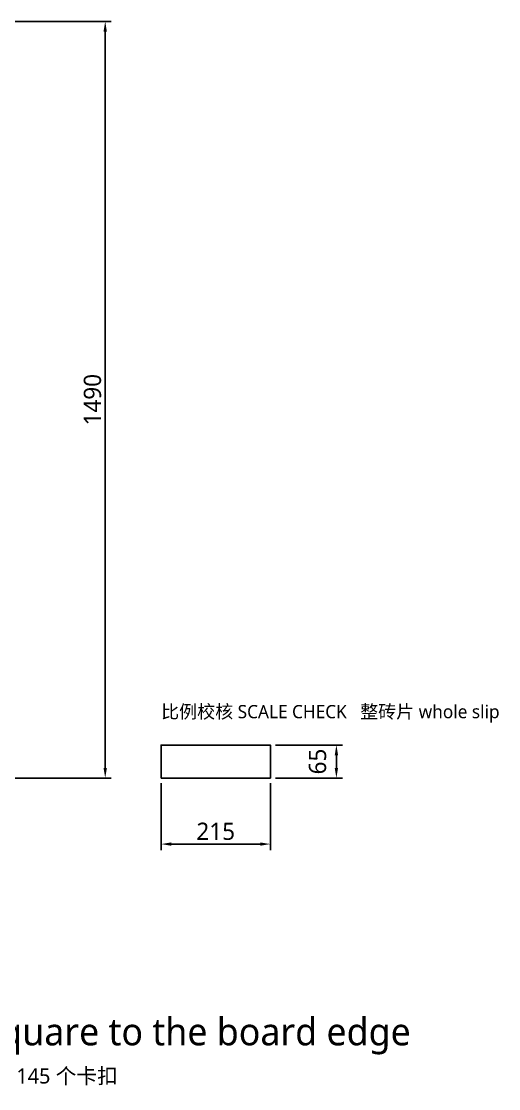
# Model space of a CAD drawing. Header units: millimetres. Extents: x -190 to 8130, y -7782 to 208.
# Drawn here: x 4050 to 4989, y -3324 to -1222 of the extents above; entities that cross this region are included whole.
import ezdxf
from ezdxf.enums import TextEntityAlignment as Align

# ---------------------------------------------------------------- set-up
doc = ezdxf.new("R2010")
doc.units = ezdxf.units.MM
doc.layers.add('DIM', color=8, linetype='Continuous')
doc.layers.add('TITLE', color=7, linetype='Continuous')
doc.styles.add('CN', font='msyh.ttc')
doc.dimstyles.new('MM', dxfattribs={"dimtxt": 34, "dimasz": 20, "dimexe": 12, "dimexo": 10, "dimgap": 8, "dimtad": 1, "dimdec": 1, "dimdsep": 46, "dimtxsty": 'CN', "dimcen": 2.5, "dimazin": 3, "dimtfac": 1, "dimtmove": 0, "dimatfit": 3})

msp = doc.modelspace()

# ---------------------------------------------------------------- linework, layer by layer
at = {"layer": 'DIM'}
msp.add_lwpolyline([(4325, -2712), (4540, -2712), (4540, -2647), (4325, -2647)], close=True, dxfattribs=at)

# ---------------------------------------------------------------- texts
at = {"layer": 'DIM', "style": 'CN'}
msp.add_text('比例校核 SCALE CHECK   整砖片 whole slip', height=26, dxfattribs=at).set_placement((4325, -2602), align=Align.BOTTOM_LEFT)
at = {"layer": 'TITLE', "style": 'CN'}
for s, height, p in [('5   正交人字纹，与板边平齐   Herringbone square to the board edge', 54, (2572.5, -3254.5)), ('板面 board 1565 x 1415     灰缝 joint 10     砖片 slip 215 x 65 x 20     共 145 片砖、145 个卡扣', 30, (2572.5, -3322.5))]:
    msp.add_text(s, height=height, dxfattribs=at).set_placement(p, align=Align.BOTTOM_LEFT)

# ---------------------------------------------------------------- dimensions: what is measured, and where the dimension line sits
at = {"layer": 'DIM'}
for base, p1, p2 in [((4215, -2712), (4025, -2712), (4025, -1222)), ((4670, -2712), (4540, -2712), (4540, -2647))]:
    msp.add_linear_dim(base=base, p1=p1, p2=p2, angle=90, dimstyle='MM', dxfattribs=at).render()
msp.add_linear_dim(base=(4325, -2842), p1=(4325, -2712), p2=(4540, -2712), dimstyle='MM', dxfattribs=at).render()

doc.saveas('drawing.dxf')
